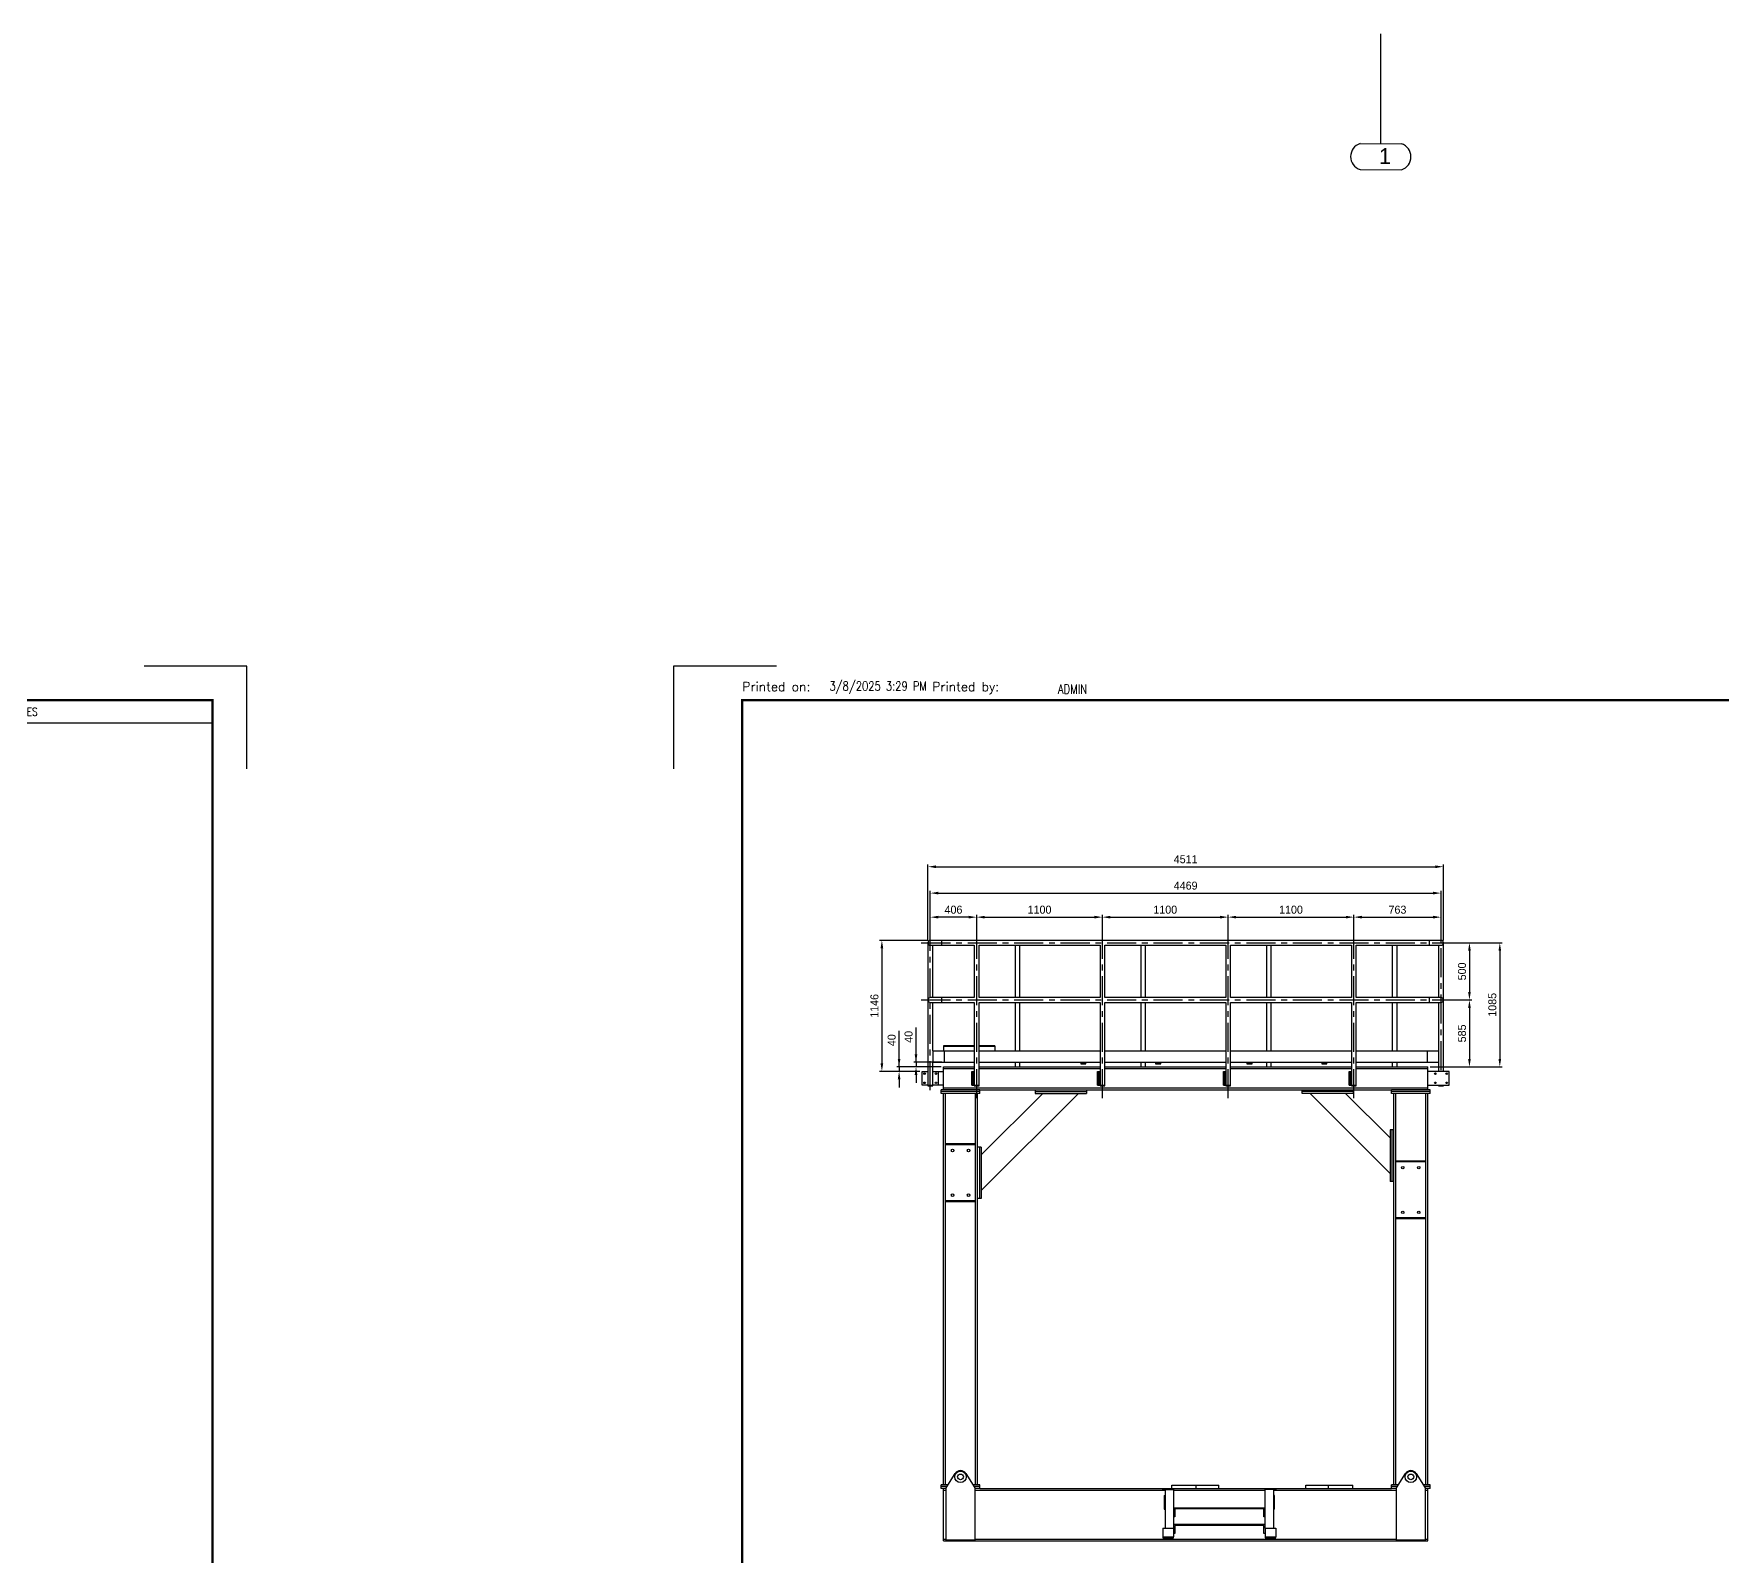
# Model space of a CAD drawing. Header units: millimetres. Extents: x 0 to 16187, y -20471 to 6290.
# Drawn here: x 2531 to 3269, y 1929 to 2594 of the extents above; entities that cross this region are included whole.
import ezdxf
from ezdxf.enums import TextEntityAlignment as Align

# ---------------------------------------------------------------- set-up
doc = ezdxf.new("R2010")
doc.units = ezdxf.units.MM
doc.header["$PDSIZE"] = -1
doc.linetypes.add('CENTERX2', pattern=[20.32, 12.7, -2.54, 2.54, -2.54])
doc.layers.add('BORDER1', color=3, linetype='Continuous')
doc.layers.add('BORDER2', color=7, linetype='Continuous')
doc.styles.add('ROMANC', font='ROMANC', dxfattribs={"height": 5})
doc.styles.add('ROMANS', font='ROMANS.shx', dxfattribs={"width": 0.8})
doc.styles.add('ROMANT', font='ROMANT', dxfattribs={"height": 4})
doc.dimstyles.new('AM_ISO', dxfattribs={"dimtxt": 3.5, "dimasz": 3.5, "dimexe": 1, "dimexo": 1, "dimgap": 1.5, "dimtad": 1, "dimdsep": 46, "dimtxsty": 'Standard', "dimcen": 0, "dimclrd": 1, "dimclre": 1, "dimclrt": 1, "dimadec": 0, "dimazin": 2, "dimtp": 0.1, "dimtm": 0.1, "dimtfac": 0.71, "dimtdec": 3, "dimtmove": 0, "dimatfit": 3, "dimfxl": 1, "dimlwd": -1, "dimlwe": -1, "dimarcsym": 1})

# ---------------------------------------------------------------- blocks, each defined once
blk = doc.blocks.new('*U609')
at = {"layer": 'BORDER1', "color": 154, "true_color": 0x1859a9, "const_width": 1}
blk.add_lwpolyline([(1.81, 811), (1144, 811), (1144, 0), (0, 0), (0, 811)], close=True, dxfattribs=at)
at = {"layer": 'BORDER2'}
for points in [[(15, 826), (-30, 826), (-30, 781)], [(1159, 781), (1159, 826), (1114, 826)], [(1144, 801), (979, 801)]]:
    blk.add_lwpolyline(points, dxfattribs=at)
at = {"layer": 'BORDER2', "style": 'ROMANS'}
blk.add_text('Printed on:                 Printed by:', height=4, dxfattribs=at).set_placement((0, 815))
at = {"layer": 'BORDER2', "style": 'ROMANC', "width": 0.8}
blk.add_text('NOTES', height=3.5, dxfattribs=at).set_placement((1061.5, 806), align=Align.MIDDLE_CENTER)
at = {"layer": 'BORDER2', "char_height": 4, "attachment_point": 7, "style": 'ROMANS'}
for s, insert in [('3/8/2025 3:29 PM', (38.14, 813.89)), ('ADMIN', (138.14, 813.89))]:
    blk.add_mtext(s, dxfattribs=dict(at, insert=insert))
at = {"layer": 'BORDER2', "flags": 8}
for tag, height, style, p in [('REV-A', 3.24, 'ROMANS', (986.93, 140.25)), ('RE-A', 8.06, 'ROMANT', (1084.63, 7.17))]:
    blk.add_attdef(tag, text='', height=height, dxfattribs=dict(at, style=style)).set_placement(p, align=Align.CENTER)
at = {"layer": 'BORDER2', "style": 'ROMANS', "width": 3.830216}
blk.add_attdef('DATE-A', text='', height=3.24, dxfattribs=at).set_placement((995.51, 140.25), (1008.51, 140.25), align=Align.FIT)
at = {"layer": 'BORDER2'}
for tag, height, style, p in [('DRN-A', 3.24, 'ROMANS', (1018.38, 140.25)), ('CHD-A', 3.24, 'ROMANS', (1032.35, 140.25)), ('APD-A', 3.24, 'ROMANS', (1046.64, 140.25)), ('CONS_CONT_VEND', 4.2, 'ROMANC', (1061.39, 72.83))]:
    blk.add_attdef(tag, text='', height=height, dxfattribs=dict(at, style=style)).set_placement(p, align=Align.CENTER)
at = {"layer": 'BORDER2', "style": 'ROMANS', "width": 0.8}
for tag, p, height in [('1:X', (997.23, 122.55), 3.5), ('LOC', (1042.74, 122.55), 3.5), ('PROJ_NO', (1118.64, 122.55), 3.5), ('CONS_DRG_NO', (1011, 63), 3)]:
    blk.add_attdef(tag, p, '', height=height, dxfattribs=at)
at = {"layer": 'BORDER2', "lineweight": 30, "width": 0.8, "flags": 104}
blk.add_attdef('COMMENTS-A', text='', height=2.2, dxfattribs=at).set_placement((1055.21, 142.07), align=Align.MIDDLE_LEFT)
at = {"layer": 'BORDER2', "style": 'ROMANS', "width": 0.8}
for tag, p in [('PROJECT_TITLE_1', (1061.07, 55.35)), ('PROJECT_TITLE_2', (1061.07, 49.3))]:
    blk.add_attdef(tag, text='', height=3.5, dxfattribs=at).set_placement(p, align=Align.MIDDLE)
at = {"layer": 'BORDER2', "style": 'ROMANT', "width": 0.8}
for tag, p in [('DRG_TITLE_1', (1061.07, 36.31)), ('DRG_TITLE_2', (1061.07, 28.31)), ('DRG_TITLE_3', (1061.07, 20.31))]:
    blk.add_attdef(tag, text='', height=5, dxfattribs=at).set_placement(p, align=Align.CENTER)
at = {"layer": 'BORDER2', "style": 'ROMANT'}
for tag, p in [('AR', (995, 7.17)), ('PA', (1011.74, 7.17)), ('DC', (1028.45, 7.17)), ('TS', (1120.84, 7.17))]:
    blk.add_attdef(tag, p, '', height=8.06, dxfattribs=at)
for tag, p in [('SRNO', (1074.7, 7.17)), ('SH', (1115.8, 7.18))]:
    blk.add_attdef(tag, text='', height=8.06, dxfattribs=at).set_placement(p, align=Align.RIGHT)
at = {"layer": 'BORDER2', "style": 'ROMANS', "flags": 2}
blk.add_attdef('TB_VERSION', text='', height=2, dxfattribs=at).set_placement((1, -1), align=Align.TOP_LEFT)
blk = doc.blocks.new('*D4664')
at = {"color": 1, "linetype": 'ByBlock'}
for p, q in [((3147.26, 2196.92), (3159.68, 2196.92)), ((3158.68, 2193.42), (3158.68, 2175.42)), ((3147.26, 2171.92), (3159.68, 2171.92))]:
    blk.add_line(p, q, dxfattribs=at)
at = {"color": 1}
for points in [[(3159.26, 2193.42), (3158.09, 2193.42), (3158.68, 2196.92)], [(3158.09, 2175.42), (3159.26, 2175.42), (3158.68, 2171.92)]]:
    blk.add_solid(points, dxfattribs=at)
at = {"layer": 'Defpoints', "color": 0}
for p in [(3146.26, 2196.92), (3146.26, 2171.92), (3158.68, 2171.92)]:
    blk.add_point(p, dxfattribs=at)
at = {"color": 1, "insert": (3155.43, 2184.42), "char_height": 3.5, "attachment_point": 5, "rotation": 90}
blk.add_mtext('500', dxfattribs=at)
blk = doc.blocks.new('*D4665')
at = {"color": 1, "linetype": 'ByBlock'}
for p, q in [((3147.26, 2171.92), (3159.68, 2171.92)), ((3158.68, 2168.42), (3158.68, 2146.17)), ((3141.53, 2142.67), (3159.68, 2142.67))]:
    blk.add_line(p, q, dxfattribs=at)
at = {"color": 1}
for points in [[(3159.26, 2168.42), (3158.09, 2168.42), (3158.68, 2171.92)], [(3158.09, 2146.17), (3159.26, 2146.17), (3158.68, 2142.67)]]:
    blk.add_solid(points, dxfattribs=at)
at = {"layer": 'Defpoints', "color": 0}
for p in [(3146.26, 2171.92), (3140.53, 2142.67), (3158.68, 2142.67)]:
    blk.add_point(p, dxfattribs=at)
at = {"color": 1, "insert": (3155.43, 2157.3), "char_height": 3.5, "attachment_point": 5, "rotation": 90}
blk.add_mtext('585', dxfattribs=at)
blk = doc.blocks.new('*D4666')
at = {"color": 1, "linetype": 'ByBlock'}
for p, q in [((3148.31, 2196.92), (3172.95, 2196.92)), ((3171.95, 2193.42), (3171.95, 2146.17)), ((3141.53, 2142.67), (3172.95, 2142.67))]:
    blk.add_line(p, q, dxfattribs=at)
at = {"color": 1}
for points in [[(3172.54, 2193.42), (3171.37, 2193.42), (3171.95, 2196.92)], [(3171.37, 2146.17), (3172.54, 2146.17), (3171.95, 2142.67)]]:
    blk.add_solid(points, dxfattribs=at)
at = {"layer": 'Defpoints', "color": 0}
for p in [(3147.31, 2196.92), (3140.53, 2142.67), (3171.95, 2142.67)]:
    blk.add_point(p, dxfattribs=at)
at = {"color": 1, "insert": (3168.7, 2169.8), "char_height": 3.5, "attachment_point": 5, "rotation": 90}
blk.add_mtext('1085', dxfattribs=at)
blk = doc.blocks.new('*D4667')
at = {"color": 1, "linetype": 'ByBlock'}
for p, q in [((2921.75, 2197.92), (2921.75, 2231.2)), ((3147.31, 2197.92), (3147.31, 2231.2)), ((2925.25, 2230.2), (3143.81, 2230.2))]:
    blk.add_line(p, q, dxfattribs=at)
at = {"color": 1}
for points in [[(2925.25, 2230.78), (2925.25, 2229.61), (2921.75, 2230.2)], [(3143.81, 2229.61), (3143.81, 2230.78), (3147.31, 2230.2)]]:
    blk.add_solid(points, dxfattribs=at)
at = {"layer": 'Defpoints', "color": 0}
for p in [(3147.31, 2230.2), (2921.75, 2196.92), (3147.31, 2196.92)]:
    blk.add_point(p, dxfattribs=at)
at = {"color": 1, "insert": (3034.53, 2233.45), "char_height": 3.5, "attachment_point": 5}
blk.add_mtext('4511', dxfattribs=at)
blk = doc.blocks.new('*D4668')
at = {"color": 1, "linetype": 'ByBlock'}
for p, q in [((2922.81, 2197.92), (2922.81, 2219.66)), ((2926.31, 2218.66), (3142.76, 2218.66)), ((3146.26, 2197.92), (3146.26, 2219.66))]:
    blk.add_line(p, q, dxfattribs=at)
at = {"color": 1}
for points in [[(2926.31, 2219.25), (2926.31, 2218.08), (2922.81, 2218.66)], [(3142.76, 2218.08), (3142.76, 2219.25), (3146.26, 2218.66)]]:
    blk.add_solid(points, dxfattribs=at)
at = {"layer": 'Defpoints', "color": 0}
for p in [(3146.26, 2218.66), (2922.81, 2196.92), (3146.26, 2196.92)]:
    blk.add_point(p, dxfattribs=at)
at = {"color": 1, "insert": (3034.53, 2221.91), "char_height": 3.5, "attachment_point": 5}
blk.add_mtext('4469', dxfattribs=at)
blk = doc.blocks.new('*D4669')
at = {"color": 1, "linetype": 'ByBlock'}
for p, q in [((2922.81, 2197.92), (2922.81, 2209.14)), ((2943.11, 2197.92), (2943.11, 2209.14)), ((2939.61, 2208.14), (2926.31, 2208.14))]:
    blk.add_line(p, q, dxfattribs=at)
at = {"color": 1}
for points in [[(2926.31, 2208.73), (2926.31, 2207.56), (2922.81, 2208.14)], [(2939.61, 2207.56), (2939.61, 2208.73), (2943.11, 2208.14)]]:
    blk.add_solid(points, dxfattribs=at)
at = {"layer": 'Defpoints', "color": 0}
for p in [(2922.81, 2208.14), (2922.81, 2196.92), (2943.11, 2196.92)]:
    blk.add_point(p, dxfattribs=at)
at = {"color": 1, "insert": (2932.96, 2211.39), "char_height": 3.5, "attachment_point": 5}
blk.add_mtext('406', dxfattribs=at)
blk = doc.blocks.new('*D4670')
at = {"color": 1, "linetype": 'ByBlock'}
for p, q in [((2943.11, 2197.92), (2943.11, 2209.14)), ((2998.11, 2197.92), (2998.11, 2209.14)), ((2946.61, 2208.14), (2994.61, 2208.14))]:
    blk.add_line(p, q, dxfattribs=at)
at = {"color": 1}
for points in [[(2946.61, 2208.73), (2946.61, 2207.56), (2943.11, 2208.14)], [(2994.61, 2207.56), (2994.61, 2208.73), (2998.11, 2208.14)]]:
    blk.add_solid(points, dxfattribs=at)
at = {"layer": 'Defpoints', "color": 0}
for p in [(2998.11, 2208.14), (2943.11, 2196.92), (2998.11, 2196.92)]:
    blk.add_point(p, dxfattribs=at)
at = {"color": 1, "insert": (2970.61, 2211.39), "char_height": 3.5, "attachment_point": 5}
blk.add_mtext('1100', dxfattribs=at)
blk = doc.blocks.new('*D4671')
at = {"color": 1, "linetype": 'ByBlock'}
for p, q in [((2998.11, 2197.92), (2998.11, 2209.14)), ((3053.11, 2197.92), (3053.11, 2209.14)), ((3001.61, 2208.14), (3049.61, 2208.14))]:
    blk.add_line(p, q, dxfattribs=at)
at = {"color": 1}
for points in [[(3001.61, 2208.73), (3001.61, 2207.56), (2998.11, 2208.14)], [(3049.61, 2207.56), (3049.61, 2208.73), (3053.11, 2208.14)]]:
    blk.add_solid(points, dxfattribs=at)
at = {"layer": 'Defpoints', "color": 0}
for p in [(3053.11, 2208.14), (2998.11, 2196.92), (3053.11, 2196.92)]:
    blk.add_point(p, dxfattribs=at)
at = {"color": 1, "insert": (3025.61, 2211.39), "char_height": 3.5, "attachment_point": 5}
blk.add_mtext('1100', dxfattribs=at)
blk = doc.blocks.new('*D4672')
at = {"color": 1, "linetype": 'ByBlock'}
for p, q in [((3053.11, 2197.92), (3053.11, 2209.14)), ((3108.11, 2197.92), (3108.11, 2209.14)), ((3056.61, 2208.14), (3104.61, 2208.14))]:
    blk.add_line(p, q, dxfattribs=at)
at = {"color": 1}
for points in [[(3056.61, 2208.73), (3056.61, 2207.56), (3053.11, 2208.14)], [(3104.61, 2207.56), (3104.61, 2208.73), (3108.11, 2208.14)]]:
    blk.add_solid(points, dxfattribs=at)
at = {"layer": 'Defpoints', "color": 0}
for p in [(3108.11, 2208.14), (3053.11, 2196.92), (3108.11, 2196.92)]:
    blk.add_point(p, dxfattribs=at)
at = {"color": 1, "insert": (3080.61, 2211.39), "char_height": 3.5, "attachment_point": 5}
blk.add_mtext('1100', dxfattribs=at)
blk = doc.blocks.new('*D4673')
at = {"color": 1, "linetype": 'ByBlock'}
for p, q in [((3108.11, 2197.92), (3108.11, 2209.14)), ((3146.26, 2197.92), (3146.26, 2209.14)), ((3111.61, 2208.14), (3142.76, 2208.14))]:
    blk.add_line(p, q, dxfattribs=at)
at = {"color": 1}
for points in [[(3111.61, 2208.73), (3111.61, 2207.56), (3108.11, 2208.14)], [(3142.76, 2207.56), (3142.76, 2208.73), (3146.26, 2208.14)]]:
    blk.add_solid(points, dxfattribs=at)
at = {"layer": 'Defpoints', "color": 0}
for p in [(3146.26, 2208.14), (3108.11, 2196.92), (3146.26, 2196.92)]:
    blk.add_point(p, dxfattribs=at)
at = {"color": 1, "insert": (3127.18, 2211.39), "char_height": 3.5, "attachment_point": 5}
blk.add_mtext('763', dxfattribs=at)
blk = doc.blocks.new('*D4674')
at = {"color": 1, "linetype": 'ByBlock'}
for p, q in [((2921.81, 2197.98), (2900.64, 2197.98)), ((2901.64, 2194.48), (2901.64, 2144.17)), ((2918.31, 2140.67), (2900.64, 2140.67))]:
    blk.add_line(p, q, dxfattribs=at)
at = {"color": 1}
for points in [[(2902.22, 2194.48), (2901.05, 2194.48), (2901.64, 2197.98)], [(2901.05, 2144.17), (2902.22, 2144.17), (2901.64, 2140.67)]]:
    blk.add_solid(points, dxfattribs=at)
at = {"layer": 'Defpoints', "color": 0}
for p in [(2922.81, 2197.98), (2901.64, 2140.67), (2919.31, 2140.67)]:
    blk.add_point(p, dxfattribs=at)
at = {"color": 1, "insert": (2898.39, 2169.33), "char_height": 3.5, "attachment_point": 5, "rotation": 90}
blk.add_mtext('1146', dxfattribs=at)
blk = doc.blocks.new('*D4675')
at = {"color": 1, "linetype": 'ByBlock'}
for p, q in [((2916.57, 2144.67), (2916.57, 2159.92)), ((2916.57, 2148.17), (2916.57, 2151.67)), ((2927.86, 2144.67), (2915.57, 2144.67)), ((2927.53, 2142.67), (2915.57, 2142.67)), ((2916.57, 2144.67), (2916.57, 2142.67)), ((2916.57, 2139.17), (2916.57, 2135.67))]:
    blk.add_line(p, q, dxfattribs=at)
at = {"color": 1}
for points in [[(2915.98, 2148.17), (2917.15, 2148.17), (2916.57, 2144.67)], [(2917.15, 2139.17), (2915.98, 2139.17), (2916.57, 2142.67)]]:
    blk.add_solid(points, dxfattribs=at)
at = {"layer": 'Defpoints', "color": 0}
for p in [(2916.57, 2142.67), (2928.53, 2142.67), (2928.86, 2144.67)]:
    blk.add_point(p, dxfattribs=at)
at = {"color": 1, "insert": (2913.32, 2155.8), "char_height": 3.5, "attachment_point": 5, "rotation": 90}
blk.add_mtext('40', dxfattribs=at)
blk = doc.blocks.new('*D4676')
at = {"color": 1, "linetype": 'ByBlock'}
for p, q in [((2909.17, 2142.67), (2909.17, 2158.46)), ((2909.17, 2146.17), (2909.17, 2149.67)), ((2927.53, 2142.67), (2908.17, 2142.67)), ((2909.17, 2142.67), (2909.17, 2140.67)), ((2918.31, 2140.67), (2908.17, 2140.67)), ((2909.17, 2137.17), (2909.17, 2133.67))]:
    blk.add_line(p, q, dxfattribs=at)
at = {"color": 1}
for points in [[(2908.59, 2146.17), (2909.75, 2146.17), (2909.17, 2142.67)], [(2909.75, 2137.17), (2908.59, 2137.17), (2909.17, 2140.67)]]:
    blk.add_solid(points, dxfattribs=at)
at = {"layer": 'Defpoints', "color": 0}
for p in [(2928.53, 2142.67), (2909.17, 2140.67), (2919.31, 2140.67)]:
    blk.add_point(p, dxfattribs=at)
at = {"color": 1, "insert": (2905.92, 2154.33), "char_height": 3.5, "attachment_point": 5, "rotation": 90}
blk.add_mtext('40', dxfattribs=at)

msp = doc.modelspace()

# ---------------------------------------------------------------- linework, layer by layer
at = {"color": 1, "linetype": 'Continuous', "lineweight": 25}
for p, q in [((3119.90852, 2546.42409), (3119.90852, 2594.48594)), ((3110.84444, 2535.08321), (3128.99934, 2535.00403))]:
    msp.add_line(p, q, dxfattribs=at)
at = {"color": 1, "ltscale": 0.2}
msp.add_line((3110.85502, 2546.47087), (3128.96201, 2546.37731), dxfattribs=at)
at = {"color": 3, "linetype": 'CENTERX2'}
for p, q in [((2922.80659, 2132.416), (2922.80659, 2203.4263)), ((2943.11333, 2128.9468), (2943.11333, 2203.85083)), ((2998.11333, 2128.9468), (2998.11333, 2203.85083)), ((3053.11333, 2128.9468), (3053.11333, 2203.85083)), ((3108.11333, 2128.9468), (3108.11333, 2203.85083)), ((3146.25659, 2141.24205), (3146.25659, 2203.32344)), ((2918.88186, 2196.92398), (3151.37544, 2196.92398)), ((2918.88186, 2171.92398), (3151.37544, 2171.92398))]:
    msp.add_line(p, q, dxfattribs=at)
at = {"color": 7, "linetype": 'Continuous', "lineweight": 25}
for p, q in [((2921.75159, 2196.92398), (2921.75159, 2134.67398)), ((2927.80659, 2197.97898), (2922.80659, 2197.97898)), ((2922.80659, 2195.86898), (2927.80659, 2195.86898)), ((2923.86159, 2172.97898), (2923.86159, 2195.86898)), ((3141.25659, 2197.97898), (2927.80659, 2197.97898)), ((2927.80659, 2195.86898), (2927.80659, 2197.97898)), ((2927.80659, 2195.86898), (2942.05833, 2195.86898)), ((2942.05833, 2195.86898), (2942.05833, 2172.97898)), ((2944.16833, 2195.86898), (2997.05833, 2195.86898)), ((2944.16833, 2172.97898), (2944.16833, 2195.86898)), ((2959.89484, 2195.86898), (2959.89484, 2172.97898)), ((2962.00484, 2172.97898), (2962.00484, 2195.86898)), ((2997.05833, 2195.86898), (2997.05833, 2172.97898)), ((2999.16833, 2195.86898), (3052.05833, 2195.86898)), ((2999.16833, 2172.97898), (2999.16833, 2195.86898)), ((3014.89484, 2195.86898), (3014.89484, 2172.97898)), ((3017.00484, 2172.97898), (3017.00484, 2195.86898)), ((3052.05833, 2195.86898), (3052.05833, 2172.97898)), ((3054.16833, 2195.86898), (3107.05833, 2195.86898)), ((3054.16833, 2172.97898), (3054.16833, 2195.86898)), ((3069.89484, 2195.86898), (3069.89484, 2172.97898)), ((3072.00484, 2172.97898), (3072.00484, 2195.86898)), ((3107.05833, 2195.86898), (3107.05833, 2172.97898)), ((3109.16833, 2195.86898), (3141.25659, 2195.86898)), ((3109.16833, 2172.97898), (3109.16833, 2195.86898)), ((3124.89484, 2195.86898), (3124.89484, 2172.97898)), ((3127.00484, 2172.97898), (3127.00484, 2195.86898)), ((3146.25659, 2197.97898), (3141.25659, 2197.97898)), ((3141.25659, 2195.86898), (3141.25659, 2197.97898)), ((3141.25659, 2195.86898), (3146.25659, 2195.86898)), ((3145.20159, 2195.86898), (3145.20159, 2172.97898)), ((3147.31159, 2140.67398), (3147.31159, 2196.92398)), ((2927.80659, 2172.97898), (2922.80659, 2172.97898)), ((2942.05833, 2172.97898), (2927.80659, 2172.97898)), ((2927.80659, 2170.86898), (2927.80659, 2172.97898)), ((2997.05833, 2172.97898), (2944.16833, 2172.97898)), ((3052.05833, 2172.97898), (2999.16833, 2172.97898)), ((3107.05833, 2172.97898), (3054.16833, 2172.97898)), ((3141.25659, 2172.97898), (3109.16833, 2172.97898)), ((3146.25659, 2172.97898), (3141.25659, 2172.97898)), ((3141.25659, 2170.86898), (3141.25659, 2172.97898)), ((2922.80659, 2170.86898), (2927.80659, 2170.86898)), ((2923.86159, 2149.67398), (2923.86159, 2170.86898)), ((2927.80659, 2170.86898), (2942.05833, 2170.86898)), ((2942.05833, 2170.86898), (2942.05833, 2134.67398)), ((2944.16833, 2170.86898), (2997.05833, 2170.86898)), ((2944.16833, 2134.67398), (2944.16833, 2170.86898)), ((2959.89484, 2170.86898), (2959.89484, 2149.67398)), ((2962.00484, 2149.67398), (2962.00484, 2170.86898)), ((2997.05833, 2170.86898), (2997.05833, 2134.67398)), ((2999.16833, 2170.86898), (3052.05833, 2170.86898)), ((2999.16833, 2134.67398), (2999.16833, 2170.86898)), ((3014.89484, 2170.86898), (3014.89484, 2149.67398)), ((3017.00484, 2149.67398), (3017.00484, 2170.86898)), ((3052.05833, 2170.86898), (3052.05833, 2134.67398)), ((3054.16833, 2170.86898), (3107.05833, 2170.86898)), ((3054.16833, 2134.67398), (3054.16833, 2170.86898)), ((3069.89484, 2170.86898), (3069.89484, 2149.67398)), ((3072.00484, 2149.67398), (3072.00484, 2170.86898)), ((3107.05833, 2170.86898), (3107.05833, 2134.67398)), ((3109.16833, 2170.86898), (3141.25659, 2170.86898)), ((3109.16833, 2134.67398), (3109.16833, 2170.86898)), ((3124.89484, 2170.86898), (3124.89484, 2149.67398)), ((3127.00484, 2149.67398), (3127.00484, 2170.86898)), ((3141.25659, 2170.86898), (3146.25659, 2170.86898)), ((3145.20159, 2170.86898), (3145.20159, 2149.67398)), ((2923.86159, 2149.67398), (2923.86159, 2144.67398)), ((2923.86159, 2149.67398), (2928.86159, 2149.67398)), ((2942.05833, 2151.92398), (2928.53159, 2151.92398)), ((2928.53159, 2151.92398), (2928.53159, 2151.52398)), ((2942.05833, 2151.52398), (2928.53159, 2151.52398)), ((2928.53159, 2151.52398), (2928.53159, 2149.67398)), ((2928.86159, 2149.67398), (2928.86159, 2144.67398)), ((2928.86159, 2149.67398), (2942.05833, 2149.67398)), ((2951.03159, 2151.92398), (2944.16833, 2151.92398)), ((2951.03159, 2151.52398), (2944.16833, 2151.52398)), ((2944.16833, 2149.67398), (2997.05833, 2149.67398)), ((2951.03159, 2151.92398), (2951.03159, 2151.52398)), ((2951.03159, 2151.52398), (2951.03159, 2149.67398)), ((2999.16833, 2149.67398), (3052.05833, 2149.67398)), ((3054.16833, 2149.67398), (3107.05833, 2149.67398)), ((3109.16833, 2149.67398), (3140.20159, 2149.67398)), ((3140.20159, 2149.67398), (3140.20159, 2144.67398)), ((3140.20159, 2149.67398), (3145.20159, 2149.67398)), ((3145.20159, 2149.67398), (3145.20159, 2144.67398)), ((2923.86159, 2134.67398), (2923.86159, 2144.67398)), ((2923.86159, 2144.67398), (2928.86159, 2144.67398)), ((2928.53159, 2141.92398), (2928.53159, 2142.67398)), ((2928.53159, 2142.67398), (2942.05833, 2142.67398)), ((2928.86159, 2144.67398), (2942.05833, 2144.67398)), ((2944.16833, 2144.67398), (2997.05833, 2144.67398)), ((2944.16833, 2142.67398), (2997.05833, 2142.67398)), ((2959.89484, 2144.67398), (2959.89484, 2142.67398)), ((2962.00484, 2142.67398), (2962.00484, 2144.67398)), ((2988.63159, 2144.32398), (2988.63159, 2143.92398)), ((2990.58159, 2144.32398), (2988.63159, 2144.32398)), ((2988.63159, 2143.92398), (2990.88159, 2143.92398)), ((2990.58159, 2144.67398), (2990.58159, 2144.32398)), ((2990.88159, 2143.92398), (2990.88159, 2144.67398)), ((2999.16833, 2144.67398), (3052.05833, 2144.67398)), ((2999.16833, 2142.67398), (3052.05833, 2142.67398)), ((3014.89484, 2144.67398), (3014.89484, 2142.67398)), ((3017.00484, 2142.67398), (3017.00484, 2144.67398)), ((3021.38159, 2144.67398), (3021.38159, 2143.92398)), ((3021.38159, 2143.92398), (3023.63159, 2143.92398)), ((3021.68159, 2144.32398), (3021.68159, 2144.67398)), ((3023.63159, 2144.32398), (3021.68159, 2144.32398)), ((3023.63159, 2143.92398), (3023.63159, 2144.32398)), ((3054.16833, 2144.67398), (3107.05833, 2144.67398)), ((3054.16833, 2142.67398), (3107.05833, 2142.67398)), ((3061.33159, 2144.32398), (3061.33159, 2143.92398)), ((3063.28159, 2144.32398), (3061.33159, 2144.32398)), ((3061.33159, 2143.92398), (3063.58159, 2143.92398)), ((3063.28159, 2144.67398), (3063.28159, 2144.32398)), ((3063.58159, 2143.92398), (3063.58159, 2144.67398)), ((3069.89484, 2144.67398), (3069.89484, 2142.67398)), ((3072.00484, 2142.67398), (3072.00484, 2144.67398)), ((3094.08159, 2144.67398), (3094.08159, 2143.92398)), ((3094.08159, 2143.92398), (3096.33159, 2143.92398)), ((3094.38159, 2144.32398), (3094.38159, 2144.67398)), ((3096.33159, 2144.32398), (3094.38159, 2144.32398)), ((3096.33159, 2143.92398), (3096.33159, 2144.32398)), ((3109.16833, 2144.67398), (3140.20159, 2144.67398)), ((3109.16833, 2142.67398), (3140.53159, 2142.67398)), ((3124.89484, 2144.67398), (3124.89484, 2142.67398)), ((3127.00484, 2142.67398), (3127.00484, 2144.67398)), ((3140.20159, 2144.67398), (3145.20159, 2144.67398)), ((3140.53159, 2141.92398), (3140.53159, 2142.67398)), ((3145.20159, 2144.67398), (3145.20159, 2140.67398)), ((2919.30659, 2134.67398), (2919.30659, 2140.67398)), ((2919.30659, 2140.67398), (2921.75159, 2140.67398)), ((2923.86159, 2140.67398), (2926.30659, 2140.67398)), ((2926.30659, 2140.67398), (2926.30659, 2134.67398)), ((2926.30659, 2140.67398), (2928.53159, 2140.67398)), ((2928.53159, 2141.92398), (2942.05833, 2141.92398)), ((2928.53159, 2133.42398), (2928.53159, 2141.92398)), ((2941.03159, 2140.67398), (2941.53159, 2140.67398)), ((2941.03159, 2134.67398), (2941.03159, 2140.67398)), ((2941.53159, 2134.67398), (2941.53159, 2140.67398)), ((2941.53159, 2140.67398), (2942.03159, 2140.67398)), ((2942.03159, 2134.67398), (2942.03159, 2140.67398)), ((2944.16833, 2141.92398), (2997.05833, 2141.92398)), ((2996.03159, 2134.67398), (2996.03159, 2140.67398)), ((2996.03159, 2140.67398), (2996.53159, 2140.67398)), ((2996.53159, 2134.67398), (2996.53159, 2140.67398)), ((2996.53159, 2140.67398), (2997.03159, 2140.67398)), ((2997.03159, 2134.67398), (2997.03159, 2140.67398)), ((2999.16833, 2141.92398), (3052.05833, 2141.92398)), ((3051.03159, 2134.67398), (3051.03159, 2140.67398)), ((3051.03159, 2140.67398), (3051.53159, 2140.67398)), ((3051.53159, 2134.67398), (3051.53159, 2140.67398)), ((3051.53159, 2140.67398), (3052.03159, 2140.67398)), ((3052.03159, 2134.67398), (3052.03159, 2140.67398)), ((3054.16833, 2141.92398), (3107.05833, 2141.92398)), ((3106.03159, 2134.67398), (3106.03159, 2140.67398)), ((3106.03159, 2140.67398), (3106.53159, 2140.67398)), ((3106.53159, 2134.67398), (3106.53159, 2140.67398)), ((3106.53159, 2140.67398), (3107.03159, 2140.67398)), ((3107.03159, 2134.67398), (3107.03159, 2140.67398)), ((3109.16833, 2141.92398), (3140.53159, 2141.92398)), ((3140.53159, 2133.42398), (3140.53159, 2141.92398)), ((3149.75659, 2140.67398), (3140.53159, 2140.67398)), ((3149.75659, 2134.67398), (3149.75659, 2140.67398)), ((2921.75159, 2134.67398), (2919.30659, 2134.67398)), ((2921.75159, 2134.67398), (2921.75159, 2134.37398)), ((2921.75159, 2134.67398), (2923.86159, 2134.67398)), ((2921.75159, 2134.67398), (2923.6898, 2134.67398)), ((2921.75159, 2134.37398), (2923.86159, 2134.37398)), ((2923.6898, 2134.67398), (2923.86159, 2134.67398)), ((2923.86159, 2134.37398), (2923.86159, 2134.67398)), ((2926.30659, 2134.67398), (2923.86159, 2134.67398)), ((2928.53159, 2134.67398), (2926.30659, 2134.67398)), ((2944.53159, 2132.67398), (2927.53159, 2132.67398)), ((2927.53159, 2131.87398), (2927.53159, 2132.67398)), ((2944.53159, 2131.87398), (2927.53159, 2131.87398)), ((2927.53159, 2131.07398), (2927.53159, 2131.87398)), ((2944.53159, 2131.07398), (2927.53159, 2131.07398)), ((2928.53159, 2132.67398), (2928.53159, 2133.42398)), ((2928.53159, 2133.42398), (3140.53159, 2133.42398)), ((2928.53159, 1959.87398), (2928.53159, 2131.07398)), ((2929.48159, 1959.87398), (2929.48159, 2131.07398)), ((2941.03159, 2134.67398), (2941.53159, 2134.67398)), ((2941.53159, 2134.67398), (2942.03159, 2134.67398)), ((2942.05833, 2134.67398), (2942.05833, 2134.37398)), ((2942.05833, 2134.67398), (2943.11333, 2134.67398)), ((2942.05833, 2134.67398), (2944.16833, 2134.67398)), ((2942.05833, 2134.37398), (2943.11333, 2134.37398)), ((2942.58159, 1959.87398), (2942.58159, 2131.07398)), ((2943.11333, 2134.67398), (2944.16833, 2134.67398)), ((2943.11333, 2134.37398), (2944.16833, 2134.37398)), ((2943.53159, 1959.87398), (2943.53159, 2131.07398)), ((2944.16833, 2134.37398), (2944.16833, 2134.67398)), ((2944.53159, 2132.67398), (3124.53159, 2132.67398)), ((2944.53159, 2131.87398), (2944.53159, 2132.67398)), ((2944.53159, 2131.07398), (2944.53159, 2131.87398)), ((2972.07524, 2131.07398), (2945.13159, 2104.13033)), ((2987.63159, 2131.07398), (2945.13159, 2088.57398)), ((2968.63159, 2132.67398), (2968.63159, 2131.87398)), ((2968.63159, 2131.87398), (2991.13159, 2131.87398)), ((2968.63159, 2131.87398), (2968.63159, 2131.07398)), ((2968.63159, 2131.07398), (2991.13159, 2131.07398)), ((2991.13159, 2132.67398), (2991.13159, 2131.87398)), ((2991.13159, 2131.87398), (2991.13159, 2131.07398)), ((2996.03159, 2134.67398), (2996.53159, 2134.67398)), ((2996.53159, 2134.67398), (2997.03159, 2134.67398)), ((2997.05833, 2134.67398), (2997.05833, 2134.37398)), ((2997.05833, 2134.67398), (2998.11333, 2134.67398)), ((2997.05833, 2134.67398), (2999.16833, 2134.67398)), ((2997.05833, 2134.37398), (2998.11333, 2134.37398)), ((2998.11333, 2134.67398), (2999.16833, 2134.67398)), ((2998.11333, 2134.37398), (2999.16833, 2134.37398)), ((2999.16833, 2134.37398), (2999.16833, 2134.67398)), ((3051.03159, 2134.67398), (3051.53159, 2134.67398)), ((3051.53159, 2134.67398), (3052.03159, 2134.67398)), ((3052.05833, 2134.67398), (3052.05833, 2134.37398)), ((3052.05833, 2134.67398), (3053.11333, 2134.67398)), ((3052.05833, 2134.67398), (3054.16833, 2134.67398)), ((3052.05833, 2134.37398), (3053.11333, 2134.37398)), ((3053.11333, 2134.67398), (3054.16833, 2134.67398)), ((3053.11333, 2134.37398), (3054.16833, 2134.37398)), ((3054.16833, 2134.37398), (3054.16833, 2134.67398)), ((3085.43159, 2131.87398), (3085.43159, 2132.67398)), ((3107.93159, 2131.87398), (3085.43159, 2131.87398)), ((3085.43159, 2131.07398), (3085.43159, 2131.87398)), ((3107.93159, 2131.07398), (3085.43159, 2131.07398)), ((3123.93159, 2096.07398), (3088.93159, 2131.07398)), ((3123.93159, 2111.63033), (3104.48793, 2131.07398)), ((3106.03159, 2134.67398), (3106.53159, 2134.67398)), ((3106.53159, 2134.67398), (3107.03159, 2134.67398)), ((3107.05833, 2134.67398), (3107.05833, 2134.37398)), ((3107.05833, 2134.67398), (3108.11333, 2134.67398)), ((3107.05833, 2134.67398), (3109.16833, 2134.67398)), ((3107.05833, 2134.37398), (3108.11333, 2134.37398)), ((3107.93159, 2131.87398), (3107.93159, 2132.67398)), ((3107.93159, 2131.07398), (3107.93159, 2131.87398)), ((3108.11333, 2134.67398), (3109.16833, 2134.67398)), ((3108.11333, 2134.37398), (3109.16833, 2134.37398)), ((3109.16833, 2134.37398), (3109.16833, 2134.67398)), ((3124.53159, 2131.87398), (3124.53159, 2132.67398)), ((3141.53159, 2132.67398), (3124.53159, 2132.67398)), ((3124.53159, 2131.07398), (3124.53159, 2131.87398)), ((3141.53159, 2131.87398), (3124.53159, 2131.87398)), ((3141.53159, 2131.07398), (3124.53159, 2131.07398)), ((3125.53159, 1959.87398), (3125.53159, 2131.07398)), ((3126.48159, 1959.87398), (3126.48159, 2131.07398)), ((3139.58159, 1959.87398), (3139.58159, 2131.07398)), ((3140.53159, 2134.67398), (3149.75659, 2134.67398)), ((3140.53159, 2132.67398), (3140.53159, 2133.42398)), ((3140.53159, 1959.87398), (3140.53159, 2131.07398)), ((3141.53159, 2131.87398), (3141.53159, 2132.67398)), ((3141.53159, 2131.07398), (3141.53159, 2131.87398)), ((3145.20159, 2134.67398), (3145.20159, 2134.37398)), ((3145.20159, 2134.37398), (3147.31159, 2134.37398)), ((3147.31159, 2134.37398), (3147.31159, 2134.67398)), ((3124.73159, 2115.07398), (3123.93159, 2115.07398)), ((3123.93159, 2115.07398), (3123.93159, 2092.57398)), ((3125.53159, 2115.07398), (3124.73159, 2115.07398)), ((3124.73159, 2115.07398), (3124.73159, 2092.57398)), ((2929.48159, 2108.57398), (2929.48159, 2108.97398)), ((2942.58159, 2108.97398), (2929.48159, 2108.97398)), ((2942.58159, 2108.57398), (2929.48159, 2108.57398)), ((2942.58159, 2108.57398), (2942.58159, 2108.97398)), ((2944.33159, 2107.57398), (2943.53159, 2107.57398)), ((2945.13159, 2107.57398), (2944.33159, 2107.57398)), ((2944.33159, 2107.57398), (2944.33159, 2085.07398)), ((2945.13159, 2107.57398), (2945.13159, 2085.07398)), ((3139.58159, 2101.47398), (3126.48159, 2101.47398)), ((3126.48159, 2101.07398), (3126.48159, 2101.47398)), ((3139.58159, 2101.07398), (3126.48159, 2101.07398)), ((3139.58159, 2101.07398), (3139.58159, 2101.47398)), ((3124.73159, 2092.57398), (3123.93159, 2092.57398)), ((3125.53159, 2092.57398), (3124.73159, 2092.57398)), ((2942.58159, 2084.07398), (2929.48159, 2084.07398)), ((2929.48159, 2083.67398), (2929.48159, 2084.07398)), ((2942.58159, 2083.67398), (2929.48159, 2083.67398)), ((2942.58159, 2083.67398), (2942.58159, 2084.07398)), ((2944.33159, 2085.07398), (2943.53159, 2085.07398)), ((2945.13159, 2085.07398), (2944.33159, 2085.07398)), ((3126.48159, 2076.17398), (3126.48159, 2076.57398)), ((3139.58159, 2076.57398), (3126.48159, 2076.57398)), ((3139.58159, 2076.17398), (3126.48159, 2076.17398)), ((3139.58159, 2076.17398), (3139.58159, 2076.57398)), ((2927.53159, 1959.07398), (2927.53159, 1959.87398)), ((2930.58632, 1959.87398), (2927.53159, 1959.87398)), ((2930.08139, 1959.07398), (2927.53159, 1959.07398)), ((2927.53159, 1958.27398), (2927.53159, 1959.07398)), ((2929.78159, 1958.27398), (2927.53159, 1958.27398)), ((2928.53159, 1957.54898), (2928.53159, 1958.27398)), ((2928.53159, 1957.54898), (2929.78159, 1957.54898)), ((2928.53159, 1936.14898), (2928.53159, 1957.54898)), ((2929.78159, 1958.59898), (2933.70606, 1964.81678)), ((2929.78159, 1935.59898), (2929.78159, 1958.59898)), ((2938.35711, 1964.81678), (2942.28159, 1958.59898)), ((2944.53159, 1959.87398), (2941.47685, 1959.87398)), ((2944.53159, 1959.07398), (2941.98178, 1959.07398)), ((2942.28159, 1958.59898), (2942.28159, 1935.59898)), ((2944.53159, 1958.27398), (2942.28159, 1958.27398)), ((2942.28159, 1957.54898), (3025.53159, 1957.54898)), ((2944.53159, 1959.07398), (2944.53159, 1959.87398)), ((2944.53159, 1958.27398), (2944.53159, 1959.07398)), ((2944.53159, 1958.27398), (3024.53159, 1958.27398)), ((3024.53159, 1958.27398), (3029.28159, 1958.27398)), ((3024.53159, 1957.77398), (3024.53159, 1958.27398)), ((3029.28159, 1957.77398), (3024.53159, 1957.77398)), ((3025.53159, 1957.77398), (3029.28159, 1957.77398)), ((3025.53159, 1957.77398), (3025.53159, 1940.92398)), ((3028.49105, 1958.27398), (3028.49105, 1959.77398)), ((3028.49105, 1959.77398), (3039.09765, 1959.77398)), ((3029.28159, 1958.27398), (3029.28159, 1957.77398)), ((3029.28159, 1958.27398), (3069.28159, 1958.27398)), ((3029.28159, 1957.77398), (3029.28159, 1940.92398)), ((3029.28159, 1957.54898), (3069.28159, 1957.54898)), ((3039.09765, 1958.27398), (3039.09765, 1959.77398)), ((3039.09765, 1959.77398), (3048.99715, 1959.77398)), ((3048.99715, 1958.27398), (3048.99715, 1959.77398)), ((3069.28159, 1958.27398), (3074.03159, 1958.27398)), ((3069.28159, 1957.77398), (3069.28159, 1958.27398)), ((3074.03159, 1957.77398), (3069.28159, 1957.77398)), ((3073.03159, 1957.77398), (3069.28159, 1957.77398)), ((3069.28159, 1940.92398), (3069.28159, 1957.77398)), ((3073.03159, 1940.92398), (3073.03159, 1957.77398)), ((3073.03159, 1957.54898), (3126.78159, 1957.54898)), ((3074.03159, 1958.27398), (3074.03159, 1957.77398)), ((3074.03159, 1958.27398), (3124.53159, 1958.27398)), ((3087.16602, 1958.27398), (3087.16602, 1959.77398)), ((3087.16602, 1959.77398), (3097.06552, 1959.77398)), ((3097.06552, 1958.27398), (3097.06552, 1959.77398)), ((3097.06552, 1959.77398), (3107.67212, 1959.77398)), ((3107.67212, 1958.27398), (3107.67212, 1959.77398)), ((3124.53159, 1959.07398), (3124.53159, 1959.87398)), ((3127.58632, 1959.87398), (3124.53159, 1959.87398)), ((3127.08139, 1959.07398), (3124.53159, 1959.07398)), ((3124.53159, 1958.27398), (3124.53159, 1959.07398)), ((3126.78159, 1958.27398), (3124.53159, 1958.27398)), ((3126.78159, 1958.59898), (3130.70606, 1964.81678)), ((3126.78159, 1935.59898), (3126.78159, 1958.59898)), ((3135.35711, 1964.81678), (3139.28159, 1958.59898)), ((3141.53159, 1959.87398), (3138.47685, 1959.87398)), ((3141.53159, 1959.07398), (3138.98178, 1959.07398)), ((3139.28159, 1958.59898), (3139.28159, 1935.59898)), ((3141.53159, 1958.27398), (3139.28159, 1958.27398)), ((3139.28159, 1957.54898), (3140.53159, 1957.54898)), ((3140.53159, 1957.54898), (3140.53159, 1958.27398)), ((3140.53159, 1936.14898), (3140.53159, 1957.54898)), ((3141.53159, 1959.07398), (3141.53159, 1959.87398)), ((3141.53159, 1958.27398), (3141.53159, 1959.07398)), ((3025.10659, 1955.27398), (3025.10659, 1949.27398)), ((3025.10659, 1955.27398), (3025.53159, 1955.27398)), ((3073.45659, 1955.27398), (3073.03159, 1955.27398)), ((3073.45659, 1949.27398), (3073.45659, 1955.27398)), ((3025.10659, 1949.27398), (3025.53159, 1949.27398)), ((3029.28159, 1949.84086), (3069.28159, 1949.84086)), ((3029.78159, 1945.84086), (3029.28159, 1945.84086)), ((3029.78159, 1949.34086), (3029.78159, 1945.84086)), ((3068.78159, 1949.34086), (3029.78159, 1949.34086)), ((3068.78159, 1945.84086), (3068.78159, 1949.34086)), ((3069.28159, 1945.84086), (3068.78159, 1945.84086)), ((3073.45659, 1949.27398), (3073.03159, 1949.27398)), ((2928.53159, 1935.42398), (2928.53159, 1936.14898)), ((2928.53159, 1936.14898), (2929.78159, 1936.14898)), ((2928.53159, 1935.42398), (3140.53159, 1935.42398)), ((2942.28159, 1935.59898), (2929.78159, 1935.59898)), ((2942.28159, 1936.14898), (3126.78159, 1936.14898)), ((3024.53159, 1940.92398), (3029.28159, 1940.92398)), ((3024.53159, 1940.92398), (3024.53159, 1937.17398)), ((3024.53159, 1937.17398), (3029.28159, 1937.17398)), ((3024.53159, 1937.17398), (3024.53159, 1936.67398)), ((3024.53159, 1936.67398), (3029.28159, 1936.67398)), ((3029.28159, 1942.62398), (3069.28159, 1942.62398)), ((3029.28159, 1940.92398), (3029.28159, 1937.17398)), ((3029.78159, 1938.62398), (3029.28159, 1938.62398)), ((3029.28159, 1936.67398), (3029.28159, 1937.17398)), ((3068.78159, 1942.12398), (3029.78159, 1942.12398)), ((3029.78159, 1942.12398), (3029.78159, 1938.62398)), ((3068.78159, 1938.62398), (3068.78159, 1942.12398)), ((3069.28159, 1938.62398), (3068.78159, 1938.62398)), ((3069.28159, 1940.92398), (3069.28159, 1937.17398)), ((3069.28159, 1940.92398), (3074.03159, 1940.92398)), ((3069.28159, 1937.17398), (3074.03159, 1937.17398)), ((3069.28159, 1937.17398), (3069.28159, 1936.67398)), ((3069.28159, 1936.67398), (3074.03159, 1936.67398)), ((3074.03159, 1940.92398), (3074.03159, 1937.17398)), ((3074.03159, 1936.67398), (3074.03159, 1937.17398)), ((3139.28159, 1935.59898), (3126.78159, 1935.59898)), ((3139.28159, 1936.14898), (3140.53159, 1936.14898)), ((3140.53159, 1935.42398), (3140.53159, 1936.14898))]:
    msp.add_line(p, q, dxfattribs=at)
for centre, radius in [((2920.30659, 2139.67398), 0.35), ((2920.30659, 2135.67398), 0.35), ((2925.30659, 2139.67398), 0.35), ((2925.30659, 2135.67398), 0.35), ((3143.75659, 2139.67398), 0.35), ((3143.75659, 2135.67398), 0.35), ((3148.75659, 2139.67398), 0.35), ((3148.75659, 2135.67398), 0.35), ((2932.55659, 2106.07398), 0.55), ((2939.55659, 2106.07398), 0.55), ((3129.50659, 2098.57398), 0.55), ((3136.50659, 2098.57398), 0.55), ((2932.55659, 2086.57398), 0.55), ((2939.55659, 2086.57398), 0.55), ((3129.50659, 2079.07398), 0.55), ((3136.50659, 2079.07398), 0.55), ((2936.03159, 1963.34898), 2.5), ((3133.03159, 1963.34898), 2.5), ((2936.03159, 1963.34898), 1.25), ((3133.03159, 1963.34898), 1.25)]:
    msp.add_circle(centre, radius, dxfattribs=at)
at = {"color": 1, "ltscale": 0.2}
for centre, radius, start, end in [((3112.69123, 2540.77533), 5.98421, 107.86897901, 252.02455402), ((3127.10898, 2540.68452), 5.98677, 287.96508833, 71.9696973)]:
    msp.add_arc(centre, radius, start, end, dxfattribs=at)
at = {"color": 7, "linetype": 'Continuous', "lineweight": 25}
for centre, radius, start, end in [((2922.80659, 2196.92398), 1.055, 90, 270), ((3146.25659, 2196.92398), 1.055, 270, 90), ((2922.80659, 2171.92398), 1.055, 90, 270), ((3146.25659, 2171.92398), 1.055, 270, 90), ((2936.03159, 1963.34898), 2.75, 32.25880523, 147.74119477), ((3133.03159, 1963.34898), 2.75, 32.25880523, 147.74119477)]:
    msp.add_arc(centre, radius, start, end, dxfattribs=at)

# ---------------------------------------------------------------- block references
at = {"layer": 'BORDER1'}
for p in [(1464.83414, 1491.98256), (2840.54331, 1491.98256)]:
    msp.add_blockref('*U609', p, dxfattribs=at)

# ---------------------------------------------------------------- texts
at = {"color": 1, "linetype": 'Continuous', "lineweight": 25}
msp.add_text('1', height=7, rotation=359.95367765, dxfattribs=at).set_placement((3119.14623, 2537.49447))

# ---------------------------------------------------------------- dimensions: what is measured, and where the dimension line sits
for base, p1, p2, picture, middle in [((3147.31159, 2230.19582), (2921.75159, 2196.92398), (3147.31159, 2196.92398), '*D4667', (3034.53159, 2233.44582)), ((3146.25659, 2218.66406), (2922.80659, 2196.92398), (3146.25659, 2196.92398), '*D4668', (3034.53159, 2221.91406)), ((2922.80659, 2208.14339), (2943.11333, 2196.92398), (2922.80659, 2196.92398), '*D4669', (2932.95996, 2211.39339)), ((2998.11333, 2208.14339), (2943.11333, 2196.92398), (2998.11333, 2196.92398), '*D4670', (2970.61333, 2211.39339)), ((3053.11333, 2208.14339), (2998.11333, 2196.92398), (3053.11333, 2196.92398), '*D4671', (3025.61333, 2211.39339)), ((3108.11333, 2208.14339), (3053.11333, 2196.92398), (3108.11333, 2196.92398), '*D4672', (3080.61333, 2211.39339)), ((3146.25659, 2208.14339), (3108.11333, 2196.92398), (3146.25659, 2196.92398), '*D4673', (3127.18496, 2211.39339))]:
    dim = msp.add_linear_dim(base=base, p1=p1, p2=p2, dimstyle='AM_ISO', override={"dimtxt": 3.5, "dimdec": 0, "dimlfac": 20})
    dim.commit()
    dim.dimension.update_dxf_attribs({"geometry": picture, "text_midpoint": middle})
for base, p1, p2, picture, middle in [((2901.63735, 2140.67398), (2922.80659, 2197.97898), (2919.30659, 2140.67398), '*D4674', (2898.38735, 2169.32648)), ((3171.95177, 2142.67398), (3147.31159, 2196.92398), (3140.53159, 2142.67398), '*D4666', (3168.70177, 2169.79898)), ((3158.67637, 2171.92398), (3146.25659, 2196.92398), (3146.25659, 2171.92398), '*D4664', (3155.42637, 2184.42398)), ((3158.67637, 2142.67398), (3146.25659, 2171.92398), (3140.53159, 2142.67398), '*D4665', (3155.42637, 2157.29898))]:
    dim = msp.add_linear_dim(base=base, p1=p1, p2=p2, angle=90, dimstyle='AM_ISO', override={"dimtxt": 3.5, "dimdec": 0, "dimlfac": 20})
    dim.commit()
    dim.dimension.update_dxf_attribs({"geometry": picture, "text_midpoint": middle})
for base, p1, p2, picture, middle in [((2909.17147, 2140.67398), (2928.53159, 2142.67398), (2919.30659, 2140.67398), '*D4676', (2909.17147, 2154.33346)), ((2916.56713, 2142.67398), (2928.86159, 2144.67398), (2928.53159, 2142.67398), '*D4675', (2916.56713, 2155.79898))]:
    dim = msp.add_linear_dim(base=base, p1=p1, p2=p2, angle=90, dimstyle='AM_ISO', override={"dimtxt": 3.5, "dimdec": 0, "dimlfac": 20})
    dim.commit()
    dim.dimension.update_dxf_attribs({"geometry": picture, "text_midpoint": middle, "dimtype": 160})

doc.saveas('drawing.dxf')
